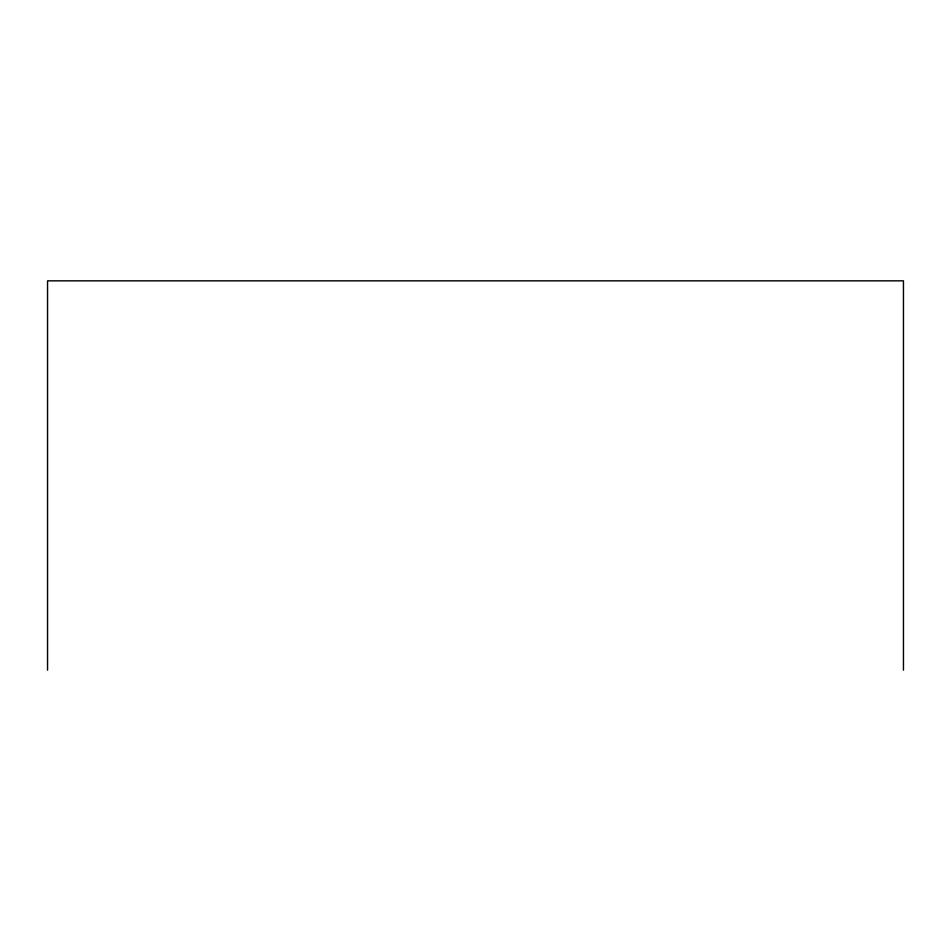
<?xml version="1.0" encoding="UTF-8"?>
<svg xmlns="http://www.w3.org/2000/svg" width="951" height="951" viewBox="0 0 951 951"><rect width="100%" height="100%" fill="white"/><g stroke="black" fill="none" stroke-linecap="round" stroke-linejoin="round"><path stroke-width="1.43" d="M903.45 670.158L903.45 280.842L47.55 280.842L47.55 670.158"/></g></svg>
